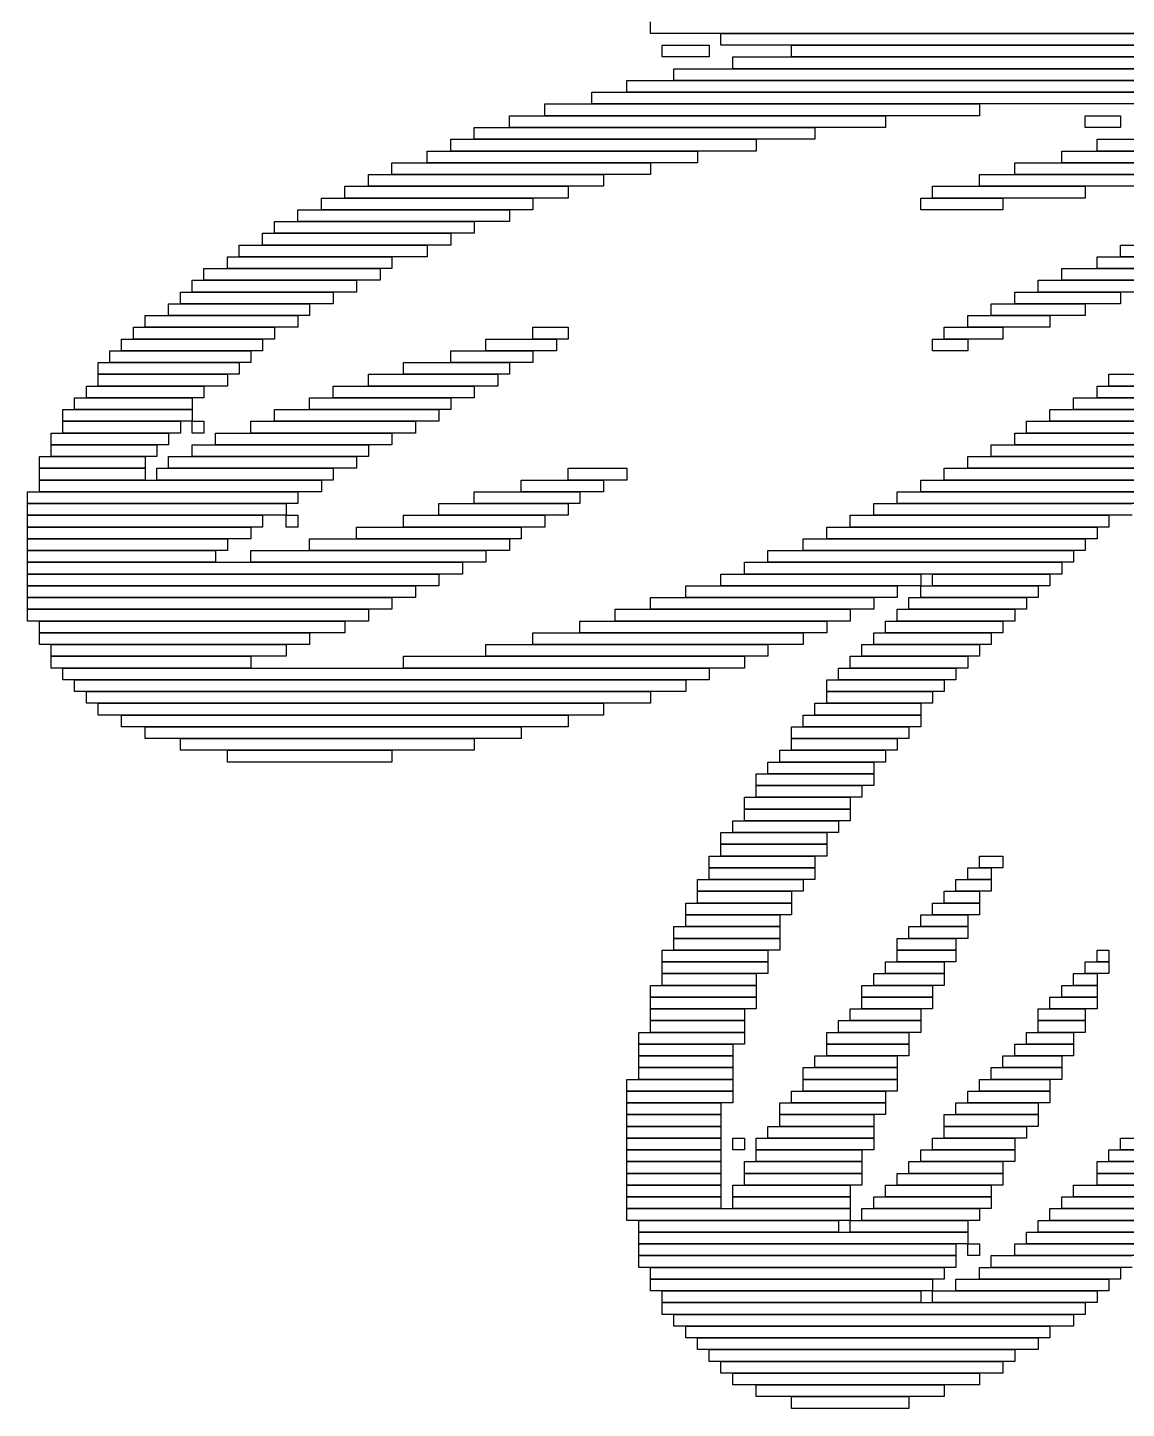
# Model space of a CAD drawing. Extents: x 372 to 652, y 304 to 721.
# Drawn here: x 372 to 465.5, y 474 to 591.5 of the extents above; entities that cross this region are included whole.
import ezdxf

# ---------------------------------------------------------------- set-up
doc = ezdxf.new("R2010")
doc.units = 0

msp = doc.modelspace()

# ---------------------------------------------------------------- linework, layer by layer
for p, q in [((425, 591), (425, 592)), ((575, 591), (425, 591)), ((426, 590), (430, 590)), ((426, 589), (426, 590)), ((430, 590), (430, 589)), ((431, 591), (572, 591)), ((431, 590), (431, 591)), ((572, 590), (431, 590)), ((437, 590), (563, 590)), ((437, 589), (437, 590)), ((430, 589), (426, 589)), ((432, 589), (545, 589)), ((432, 588), (432, 589)), ((563, 589), (437, 589)), ((427, 588), (547, 588)), ((427, 587), (427, 588)), ((545, 588), (432, 588)), ((423, 587), (554, 587)), ((423, 586), (423, 587)), ((547, 587), (427, 587)), ((420, 586), (478, 586)), ((420, 585), (420, 586)), ((554, 586), (423, 586)), ((413, 584), (445, 584)), ((413, 583), (413, 584)), ((416, 585), (453, 585)), ((416, 584), (416, 585)), ((453, 584), (416, 584)), ((478, 585), (420, 585)), ((445, 584), (445, 583)), ((453, 585), (453, 584)), ((462, 584), (465, 584)), ((462, 583), (462, 584)), ((465, 584), (465, 583)), ((410, 583), (439, 583)), ((410, 582), (410, 583)), ((445, 583), (413, 583)), ((439, 583), (439, 582)), ((465, 583), (462, 583)), ((408, 582), (434, 582)), ((408, 581), (408, 582)), ((439, 582), (410, 582)), ((434, 582), (434, 581)), ((463, 582), (631, 582)), ((463, 581), (463, 582)), ((406, 581), (429, 581)), ((406, 580), (406, 581)), ((434, 581), (408, 581)), ((429, 581), (429, 580)), ((460, 581), (543, 581)), ((460, 580), (460, 581)), ((631, 581), (463, 581)), ((403, 580), (425, 580)), ((403, 579), (403, 580)), ((429, 580), (406, 580)), ((425, 580), (425, 579)), ((456, 580), (477, 580)), ((456, 579), (456, 580)), ((543, 580), (460, 580)), ((401, 579), (421, 579)), ((401, 578), (401, 579)), ((425, 579), (403, 579)), ((421, 579), (421, 578)), ((453, 579), (471, 579)), ((453, 578), (453, 579)), ((477, 579), (456, 579)), ((397, 577), (415, 577)), ((397, 576), (397, 577)), ((399, 578), (418, 578)), ((399, 577), (399, 578)), ((418, 577), (399, 577)), ((421, 578), (401, 578)), ((415, 577), (415, 576)), ((418, 578), (418, 577)), ((448, 577), (455, 577)), ((448, 576), (448, 577)), ((449, 578), (462, 578)), ((449, 577), (449, 578)), ((462, 577), (449, 577)), ((471, 578), (453, 578)), ((455, 577), (455, 576)), ((462, 578), (462, 577)), ((395, 576), (413, 576)), ((395, 575), (395, 576)), ((415, 576), (397, 576)), ((413, 576), (413, 575)), ((455, 576), (448, 576)), ((393, 575), (410, 575)), ((393, 574), (393, 575)), ((413, 575), (395, 575)), ((410, 575), (410, 574)), ((392, 574), (408, 574)), ((392, 573), (392, 574)), ((410, 574), (393, 574)), ((408, 574), (408, 573)), ((390, 573), (406, 573)), ((390, 572), (390, 573)), ((408, 573), (392, 573)), ((406, 573), (406, 572)), ((465, 573), (477, 573)), ((465, 572), (465, 573)), ((389, 572), (403, 572)), ((389, 571), (389, 572)), ((406, 572), (390, 572)), ((403, 572), (403, 571)), ((463, 572), (474, 572)), ((463, 571), (463, 572)), ((477, 572), (465, 572)), ((386, 570), (400, 570)), ((386, 569), (386, 570)), ((387, 571), (402, 571)), ((387, 570), (387, 571)), ((402, 570), (387, 570)), ((403, 571), (389, 571)), ((400, 570), (400, 569)), ((402, 571), (402, 570)), ((458, 570), (468, 570)), ((458, 569), (458, 570)), ((460, 571), (471, 571)), ((460, 570), (460, 571)), ((471, 570), (460, 570)), ((474, 571), (463, 571)), ((385, 569), (398, 569)), ((385, 568), (385, 569)), ((400, 569), (386, 569)), ((398, 569), (398, 568)), ((456, 569), (465, 569)), ((456, 568), (456, 569)), ((468, 569), (458, 569)), ((465, 569), (465, 568)), ((384, 568), (396, 568)), ((384, 567), (384, 568)), ((398, 568), (385, 568)), ((396, 568), (396, 567)), ((454, 568), (462, 568)), ((454, 567), (454, 568)), ((465, 568), (456, 568)), ((462, 568), (462, 567)), ((382, 567), (395, 567)), ((382, 566), (382, 567)), ((396, 567), (384, 567)), ((395, 567), (395, 566)), ((452, 567), (459, 567)), ((452, 566), (452, 567)), ((462, 567), (454, 567)), ((459, 567), (459, 566)), ((381, 566), (393, 566)), ((381, 565), (381, 566)), ((395, 566), (382, 566)), ((393, 566), (393, 565)), ((415, 566), (418, 566)), ((415, 565), (415, 566)), ((418, 566), (418, 565)), ((450, 566), (455, 566)), ((450, 565), (450, 566)), ((459, 566), (452, 566)), ((455, 566), (455, 565)), ((379, 564), (391, 564)), ((379, 563), (379, 564)), ((380, 565), (392, 565)), ((380, 564), (380, 565)), ((392, 564), (380, 564)), ((393, 565), (381, 565)), ((391, 564), (391, 563)), ((392, 565), (392, 564)), ((408, 564), (415, 564)), ((408, 563), (408, 564)), ((411, 565), (417, 565)), ((411, 564), (411, 565)), ((417, 564), (411, 564)), ((418, 565), (415, 565)), ((415, 564), (415, 563)), ((417, 565), (417, 564)), ((449, 565), (452, 565)), ((449, 564), (449, 565)), ((452, 564), (449, 564)), ((455, 565), (450, 565)), ((452, 565), (452, 564)), ((378, 563), (390, 563)), ((378, 562), (378, 563)), ((391, 563), (379, 563)), ((390, 563), (390, 562)), ((404, 563), (413, 563)), ((404, 562), (404, 563)), ((415, 563), (408, 563)), ((413, 563), (413, 562)), ((390, 562), (378, 562)), ((378, 562), (389, 562)), ((378, 561), (378, 562)), ((389, 562), (389, 561)), ((401, 562), (412, 562)), ((401, 561), (401, 562)), ((413, 562), (404, 562)), ((412, 562), (412, 561)), ((464, 562), (479, 562)), ((464, 561), (464, 562)), ((377, 561), (387, 561)), ((377, 560), (377, 561)), ((389, 561), (378, 561)), ((387, 561), (387, 560)), ((398, 561), (410, 561)), ((398, 560), (398, 561)), ((412, 561), (401, 561)), ((410, 561), (410, 560)), ((463, 561), (478, 561)), ((463, 560), (463, 561)), ((479, 561), (464, 561)), ((376, 560), (386, 560)), ((376, 559), (376, 560)), ((387, 560), (377, 560)), ((386, 560), (386, 559)), ((396, 560), (408, 560)), ((396, 559), (396, 560)), ((410, 560), (398, 560)), ((408, 560), (408, 559)), ((461, 560), (476, 560)), ((461, 559), (461, 560)), ((478, 560), (463, 560)), ((375, 559), (386, 559)), ((375, 558), (375, 559)), ((386, 559), (376, 559)), ((386, 559), (386, 558)), ((393, 559), (407, 559)), ((393, 558), (393, 559)), ((408, 559), (396, 559)), ((407, 559), (407, 558)), ((459, 559), (475, 559)), ((459, 558), (459, 559)), ((476, 559), (461, 559)), ((374, 557), (384, 557)), ((374, 556), (374, 557)), ((386, 558), (375, 558)), ((375, 558), (385, 558)), ((375, 557), (375, 558)), ((385, 557), (375, 557)), ((384, 557), (384, 556)), ((385, 558), (385, 557)), ((386, 558), (387, 558)), ((386, 557), (386, 558)), ((387, 557), (386, 557)), ((387, 558), (387, 557)), ((388, 557), (403, 557)), ((388, 556), (388, 557)), ((391, 558), (405, 558)), ((391, 557), (391, 558)), ((405, 557), (391, 557)), ((407, 558), (393, 558)), ((403, 557), (403, 556)), ((405, 558), (405, 557)), ((456, 557), (473, 557)), ((456, 556), (456, 557)), ((457, 558), (474, 558)), ((457, 557), (457, 558)), ((474, 557), (457, 557)), ((475, 558), (459, 558)), ((384, 556), (374, 556)), ((374, 556), (383, 556)), ((374, 555), (374, 556)), ((383, 556), (383, 555)), ((386, 556), (401, 556)), ((386, 555), (386, 556)), ((403, 556), (388, 556)), ((401, 556), (401, 555)), ((454, 556), (471, 556)), ((454, 555), (454, 556)), ((473, 556), (456, 556)), ((373, 555), (382, 555)), ((373, 554), (373, 555)), ((383, 555), (374, 555)), ((382, 555), (382, 554)), ((384, 555), (400, 555)), ((384, 554), (384, 555)), ((401, 555), (386, 555)), ((400, 555), (400, 554)), ((452, 555), (470, 555)), ((452, 554), (452, 555)), ((471, 555), (454, 555)), ((382, 554), (373, 554)), ((373, 554), (382, 554)), ((373, 553), (373, 554)), ((382, 554), (382, 553)), ((383, 554), (398, 554)), ((383, 553), (383, 554)), ((400, 554), (384, 554)), ((398, 554), (398, 553)), ((418, 554), (423, 554)), ((418, 553), (418, 554)), ((423, 554), (423, 553)), ((450, 554), (469, 554)), ((450, 553), (450, 554)), ((470, 554), (452, 554)), ((382, 553), (373, 553)), ((373, 553), (397, 553)), ((373, 552), (373, 553)), ((398, 553), (383, 553)), ((397, 553), (397, 552)), ((414, 553), (421, 553)), ((414, 552), (414, 553)), ((423, 553), (418, 553)), ((421, 553), (421, 552)), ((448, 553), (468, 553)), ((448, 552), (448, 553)), ((469, 553), (450, 553)), ((372, 552), (395, 552)), ((372, 551), (372, 552)), ((397, 552), (373, 552)), ((395, 552), (395, 551)), ((410, 552), (419, 552)), ((410, 551), (410, 552)), ((421, 552), (414, 552)), ((419, 552), (419, 551)), ((446, 552), (467, 552)), ((446, 551), (446, 552)), ((468, 552), (448, 552)), ((395, 551), (372, 551)), ((372, 551), (394, 551)), ((372, 550), (372, 551)), ((394, 550), (372, 550)), ((372, 550), (392, 550)), ((372, 549), (372, 550)), ((392, 550), (392, 549)), ((394, 551), (394, 550)), ((394, 550), (395, 550)), ((394, 549), (394, 550)), ((395, 550), (395, 549)), ((404, 550), (416, 550)), ((404, 549), (404, 550)), ((407, 551), (418, 551)), ((407, 550), (407, 551)), ((418, 550), (407, 550)), ((419, 551), (410, 551)), ((416, 550), (416, 549)), ((418, 551), (418, 550)), ((442, 550), (464, 550)), ((442, 549), (442, 550)), ((444, 551), (466, 551)), ((444, 550), (444, 551)), ((466, 550), (444, 550)), ((467, 551), (446, 551)), ((464, 550), (464, 549)), ((392, 549), (372, 549)), ((372, 549), (391, 549)), ((372, 548), (372, 549)), ((391, 549), (391, 548)), ((395, 549), (394, 549)), ((400, 549), (414, 549)), ((400, 548), (400, 549)), ((416, 549), (404, 549)), ((414, 549), (414, 548)), ((440, 549), (463, 549)), ((440, 548), (440, 549)), ((464, 549), (442, 549)), ((463, 549), (463, 548)), ((391, 548), (372, 548)), ((372, 548), (389, 548)), ((372, 547), (372, 548)), ((389, 548), (389, 547)), ((396, 548), (413, 548)), ((396, 547), (396, 548)), ((414, 548), (400, 548)), ((413, 548), (413, 547)), ((438, 548), (462, 548)), ((438, 547), (438, 548)), ((463, 548), (440, 548)), ((462, 548), (462, 547)), ((389, 547), (372, 547)), ((372, 547), (388, 547)), ((372, 546), (372, 547)), ((388, 547), (388, 546)), ((391, 547), (411, 547)), ((391, 546), (391, 547)), ((413, 547), (396, 547)), ((411, 547), (411, 546)), ((435, 547), (461, 547)), ((435, 546), (435, 547)), ((462, 547), (438, 547)), ((461, 547), (461, 546)), ((388, 546), (372, 546)), ((372, 546), (409, 546)), ((372, 545), (372, 546)), ((411, 546), (391, 546)), ((409, 546), (409, 545)), ((433, 546), (460, 546)), ((433, 545), (433, 546)), ((461, 546), (435, 546)), ((460, 546), (460, 545)), ((409, 545), (372, 545)), ((372, 545), (407, 545)), ((372, 544), (372, 545)), ((407, 545), (407, 544)), ((431, 545), (448, 545)), ((431, 544), (431, 545)), ((460, 545), (433, 545)), ((448, 545), (448, 544)), ((449, 545), (459, 545)), ((449, 544), (449, 545)), ((459, 545), (459, 544)), ((407, 544), (372, 544)), ((372, 544), (405, 544)), ((372, 543), (372, 544)), ((405, 543), (372, 543)), ((372, 543), (403, 543)), ((372, 542), (372, 543)), ((403, 543), (403, 542)), ((405, 544), (405, 543)), ((425, 543), (444, 543)), ((425, 542), (425, 543)), ((428, 544), (446, 544)), ((428, 543), (428, 544)), ((446, 543), (428, 543)), ((448, 544), (431, 544)), ((444, 543), (444, 542)), ((446, 544), (446, 543)), ((447, 543), (457, 543)), ((447, 542), (447, 543)), ((448, 544), (458, 544)), ((448, 543), (448, 544)), ((458, 543), (448, 543)), ((459, 544), (449, 544)), ((457, 543), (457, 542)), ((458, 544), (458, 543)), ((403, 542), (372, 542)), ((372, 542), (401, 542)), ((372, 541), (372, 542)), ((401, 542), (401, 541)), ((422, 542), (442, 542)), ((422, 541), (422, 542)), ((444, 542), (425, 542)), ((442, 542), (442, 541)), ((446, 542), (456, 542)), ((446, 541), (446, 542)), ((457, 542), (447, 542)), ((456, 542), (456, 541)), ((401, 541), (372, 541)), ((373, 541), (399, 541)), ((373, 540), (373, 541)), ((399, 541), (399, 540)), ((419, 541), (440, 541)), ((419, 540), (419, 541)), ((442, 541), (422, 541)), ((440, 541), (440, 540)), ((445, 541), (455, 541)), ((445, 540), (445, 541)), ((456, 541), (446, 541)), ((455, 541), (455, 540)), ((399, 540), (373, 540)), ((373, 540), (396, 540)), ((373, 539), (373, 540)), ((396, 540), (396, 539)), ((415, 540), (438, 540)), ((415, 539), (415, 540)), ((440, 540), (419, 540)), ((438, 540), (438, 539)), ((444, 540), (454, 540)), ((444, 539), (444, 540)), ((455, 540), (445, 540)), ((454, 540), (454, 539)), ((396, 539), (373, 539)), ((374, 539), (394, 539)), ((374, 538), (374, 539)), ((394, 539), (394, 538)), ((411, 539), (435, 539)), ((411, 538), (411, 539)), ((438, 539), (415, 539)), ((435, 539), (435, 538)), ((443, 539), (453, 539)), ((443, 538), (443, 539)), ((454, 539), (444, 539)), ((453, 539), (453, 538)), ((394, 538), (374, 538)), ((374, 538), (391, 538)), ((374, 537), (374, 538)), ((391, 537), (374, 537)), ((375, 537), (430, 537)), ((375, 536), (375, 537)), ((391, 538), (391, 537)), ((404, 538), (433, 538)), ((404, 537), (404, 538)), ((433, 537), (404, 537)), ((435, 538), (411, 538)), ((430, 537), (430, 536)), ((433, 538), (433, 537)), ((441, 537), (451, 537)), ((441, 536), (441, 537)), ((442, 538), (452, 538)), ((442, 537), (442, 538)), ((452, 537), (442, 537)), ((453, 538), (443, 538)), ((451, 537), (451, 536)), ((452, 538), (452, 537)), ((430, 536), (375, 536)), ((376, 536), (428, 536)), ((376, 535), (376, 536)), ((428, 536), (428, 535)), ((440, 536), (450, 536)), ((440, 535), (440, 536)), ((451, 536), (441, 536)), ((450, 536), (450, 535)), ((428, 535), (376, 535)), ((377, 535), (425, 535)), ((377, 534), (377, 535)), ((425, 535), (425, 534)), ((450, 535), (440, 535)), ((440, 535), (449, 535)), ((440, 534), (440, 535)), ((449, 535), (449, 534)), ((425, 534), (377, 534)), ((378, 534), (421, 534)), ((378, 533), (378, 534)), ((421, 534), (421, 533)), ((439, 534), (448, 534)), ((439, 533), (439, 534)), ((449, 534), (440, 534)), ((448, 534), (448, 533)), ((421, 533), (378, 533)), ((380, 533), (418, 533)), ((380, 532), (380, 533)), ((418, 533), (418, 532)), ((438, 533), (448, 533)), ((438, 532), (438, 533)), ((448, 533), (439, 533)), ((448, 533), (448, 532)), ((418, 532), (380, 532)), ((382, 532), (414, 532)), ((382, 531), (382, 532)), ((414, 532), (414, 531)), ((437, 532), (447, 532)), ((437, 531), (437, 532)), ((448, 532), (438, 532)), ((447, 532), (447, 531)), ((414, 531), (382, 531)), ((385, 531), (410, 531)), ((385, 530), (385, 531)), ((410, 530), (385, 530)), ((389, 530), (403, 530)), ((389, 529), (389, 530)), ((403, 530), (403, 529)), ((410, 531), (410, 530)), ((436, 530), (445, 530)), ((436, 529), (436, 530)), ((447, 531), (437, 531)), ((437, 531), (446, 531)), ((437, 530), (437, 531)), ((446, 530), (437, 530)), ((445, 530), (445, 529)), ((446, 531), (446, 530)), ((403, 529), (389, 529)), ((435, 529), (444, 529)), ((435, 528), (435, 529)), ((445, 529), (436, 529)), ((444, 529), (444, 528)), ((434, 528), (444, 528)), ((434, 527), (434, 528)), ((444, 528), (435, 528)), ((444, 528), (444, 527)), ((444, 527), (434, 527)), ((434, 527), (443, 527)), ((434, 526), (434, 527)), ((443, 527), (443, 526)), ((433, 526), (442, 526)), ((433, 525), (433, 526)), ((443, 526), (434, 526)), ((442, 526), (442, 525)), ((442, 525), (433, 525)), ((433, 525), (442, 525)), ((433, 524), (433, 525)), ((442, 525), (442, 524)), ((431, 523), (440, 523)), ((431, 522), (431, 523)), ((432, 524), (441, 524)), ((432, 523), (432, 524)), ((441, 523), (432, 523)), ((442, 524), (433, 524)), ((440, 523), (440, 522)), ((441, 524), (441, 523)), ((440, 522), (431, 522)), ((431, 522), (440, 522)), ((431, 521), (431, 522)), ((440, 522), (440, 521)), ((430, 521), (439, 521)), ((430, 520), (430, 521)), ((440, 521), (431, 521)), ((439, 521), (439, 520)), ((453, 521), (455, 521)), ((453, 520), (453, 521)), ((455, 521), (455, 520)), ((439, 520), (430, 520)), ((430, 520), (439, 520)), ((430, 519), (430, 520)), ((439, 520), (439, 519)), ((452, 520), (454, 520)), ((452, 519), (452, 520)), ((455, 520), (453, 520)), ((454, 520), (454, 519)), ((429, 519), (438, 519)), ((429, 518), (429, 519)), ((439, 519), (430, 519)), ((438, 519), (438, 518)), ((451, 519), (454, 519)), ((451, 518), (451, 519)), ((454, 519), (452, 519)), ((454, 519), (454, 518)), ((428, 517), (437, 517)), ((428, 516), (428, 517)), ((438, 518), (429, 518)), ((429, 518), (437, 518)), ((429, 517), (429, 518)), ((437, 517), (429, 517)), ((437, 518), (437, 517)), ((437, 517), (437, 516)), ((449, 517), (453, 517)), ((449, 516), (449, 517)), ((450, 518), (453, 518)), ((450, 517), (450, 518)), ((453, 517), (450, 517)), ((454, 518), (451, 518)), ((453, 518), (453, 517)), ((453, 517), (453, 516)), ((437, 516), (428, 516)), ((428, 516), (436, 516)), ((428, 515), (428, 516)), ((436, 516), (436, 515)), ((448, 516), (452, 516)), ((448, 515), (448, 516)), ((453, 516), (449, 516)), ((452, 516), (452, 515)), ((427, 515), (436, 515)), ((427, 514), (427, 515)), ((436, 515), (428, 515)), ((436, 515), (436, 514)), ((447, 515), (452, 515)), ((447, 514), (447, 515)), ((452, 515), (448, 515)), ((452, 515), (452, 514)), ((436, 514), (427, 514)), ((427, 514), (436, 514)), ((427, 513), (427, 514)), ((436, 514), (436, 513)), ((446, 514), (451, 514)), ((446, 513), (446, 514)), ((452, 514), (447, 514)), ((451, 514), (451, 513)), ((426, 513), (435, 513)), ((426, 512), (426, 513)), ((436, 513), (427, 513)), ((435, 513), (435, 512)), ((451, 513), (446, 513)), ((446, 513), (451, 513)), ((446, 512), (446, 513)), ((451, 513), (451, 512)), ((463, 513), (464, 513)), ((463, 512), (463, 513)), ((464, 513), (464, 512)), ((435, 512), (426, 512)), ((426, 512), (435, 512)), ((426, 511), (426, 512)), ((435, 512), (435, 511)), ((445, 512), (450, 512)), ((445, 511), (445, 512)), ((451, 512), (446, 512)), ((450, 512), (450, 511)), ((462, 512), (464, 512)), ((462, 511), (462, 512)), ((464, 512), (463, 512)), ((464, 512), (464, 511)), ((425, 510), (434, 510)), ((425, 509), (425, 510)), ((435, 511), (426, 511)), ((426, 511), (434, 511)), ((426, 510), (426, 511)), ((434, 510), (426, 510)), ((434, 511), (434, 510)), ((434, 510), (434, 509)), ((443, 510), (449, 510)), ((443, 509), (443, 510)), ((444, 511), (450, 511)), ((444, 510), (444, 511)), ((450, 510), (444, 510)), ((450, 511), (445, 511)), ((449, 510), (449, 509)), ((450, 511), (450, 510)), ((460, 510), (463, 510)), ((460, 509), (460, 510)), ((461, 511), (463, 511)), ((461, 510), (461, 511)), ((463, 510), (461, 510)), ((464, 511), (462, 511)), ((463, 511), (463, 510)), ((463, 510), (463, 509)), ((434, 509), (425, 509)), ((425, 509), (434, 509)), ((425, 508), (425, 509)), ((434, 509), (434, 508)), ((449, 509), (443, 509)), ((443, 509), (449, 509)), ((443, 508), (443, 509)), ((449, 509), (449, 508)), ((459, 509), (463, 509)), ((459, 508), (459, 509)), ((463, 509), (460, 509)), ((463, 509), (463, 508)), ((434, 508), (425, 508)), ((425, 508), (433, 508)), ((425, 507), (425, 508)), ((433, 508), (433, 507)), ((442, 508), (448, 508)), ((442, 507), (442, 508)), ((449, 508), (443, 508)), ((448, 508), (448, 507)), ((458, 508), (462, 508)), ((458, 507), (458, 508)), ((463, 508), (459, 508)), ((462, 508), (462, 507)), ((433, 507), (425, 507)), ((425, 507), (433, 507)), ((425, 506), (425, 507)), ((433, 507), (433, 506)), ((441, 507), (448, 507)), ((441, 506), (441, 507)), ((448, 507), (442, 507)), ((448, 507), (448, 506)), ((462, 507), (458, 507)), ((458, 507), (462, 507)), ((458, 506), (458, 507)), ((462, 507), (462, 506)), ((424, 506), (433, 506)), ((424, 505), (424, 506)), ((433, 506), (425, 506)), ((433, 506), (433, 505)), ((440, 506), (447, 506)), ((440, 505), (440, 506)), ((448, 506), (441, 506)), ((447, 506), (447, 505)), ((457, 506), (461, 506)), ((457, 505), (457, 506)), ((462, 506), (458, 506)), ((461, 506), (461, 505)), ((433, 505), (424, 505)), ((424, 505), (432, 505)), ((424, 504), (424, 505)), ((432, 505), (432, 504)), ((447, 505), (440, 505)), ((440, 505), (447, 505)), ((440, 504), (440, 505)), ((447, 505), (447, 504)), ((456, 505), (461, 505)), ((456, 504), (456, 505)), ((461, 505), (457, 505)), ((461, 505), (461, 504)), ((432, 504), (424, 504)), ((424, 504), (432, 504)), ((424, 503), (424, 504)), ((432, 503), (424, 503)), ((424, 503), (432, 503)), ((424, 502), (424, 503)), ((432, 504), (432, 503)), ((432, 503), (432, 502)), ((438, 503), (446, 503)), ((438, 502), (438, 503)), ((439, 504), (446, 504)), ((439, 503), (439, 504)), ((446, 503), (439, 503)), ((447, 504), (440, 504)), ((446, 504), (446, 503)), ((446, 503), (446, 502)), ((454, 503), (460, 503)), ((454, 502), (454, 503)), ((455, 504), (460, 504)), ((455, 503), (455, 504)), ((460, 503), (455, 503)), ((461, 504), (456, 504)), ((460, 504), (460, 503)), ((460, 503), (460, 502)), ((423, 502), (432, 502)), ((423, 501), (423, 502)), ((432, 502), (424, 502)), ((432, 502), (432, 501)), ((446, 502), (438, 502)), ((438, 502), (446, 502)), ((438, 501), (438, 502)), ((446, 502), (446, 501)), ((453, 502), (459, 502)), ((453, 501), (453, 502)), ((460, 502), (454, 502)), ((459, 502), (459, 501)), ((432, 501), (423, 501)), ((423, 501), (432, 501)), ((423, 500), (423, 501)), ((432, 501), (432, 500)), ((437, 501), (445, 501)), ((437, 500), (437, 501)), ((446, 501), (438, 501)), ((445, 501), (445, 500)), ((452, 501), (459, 501)), ((452, 500), (452, 501)), ((459, 501), (453, 501)), ((459, 501), (459, 500)), ((432, 500), (423, 500)), ((423, 500), (431, 500)), ((423, 499), (423, 500)), ((431, 500), (431, 499)), ((436, 500), (445, 500)), ((436, 499), (436, 500)), ((445, 500), (437, 500)), ((445, 500), (445, 499)), ((451, 500), (458, 500)), ((451, 499), (451, 500)), ((459, 500), (452, 500)), ((458, 500), (458, 499)), ((431, 499), (423, 499)), ((423, 499), (431, 499)), ((423, 498), (423, 499)), ((431, 499), (431, 498)), ((445, 499), (436, 499)), ((436, 499), (444, 499)), ((436, 498), (436, 499)), ((444, 499), (444, 498)), ((450, 499), (458, 499)), ((450, 498), (450, 499)), ((458, 499), (451, 499)), ((458, 499), (458, 498)), ((431, 498), (423, 498)), ((423, 498), (431, 498)), ((423, 497), (423, 498)), ((431, 498), (431, 497)), ((435, 498), (444, 498)), ((435, 497), (435, 498)), ((444, 498), (436, 498)), ((444, 498), (444, 497)), ((458, 498), (450, 498)), ((450, 498), (457, 498)), ((450, 497), (450, 498)), ((457, 498), (457, 497)), ((431, 497), (423, 497)), ((423, 497), (431, 497)), ((423, 496), (423, 497)), ((431, 496), (423, 496)), ((423, 496), (431, 496)), ((423, 495), (423, 496)), ((431, 497), (431, 496)), ((431, 496), (431, 495)), ((432, 497), (433, 497)), ((432, 496), (432, 497)), ((433, 496), (432, 496)), ((433, 497), (433, 496)), ((434, 497), (444, 497)), ((434, 496), (434, 497)), ((444, 496), (434, 496)), ((434, 496), (443, 496)), ((434, 495), (434, 496)), ((444, 497), (435, 497)), ((443, 496), (443, 495)), ((444, 497), (444, 496)), ((448, 496), (456, 496)), ((448, 495), (448, 496)), ((449, 497), (456, 497)), ((449, 496), (449, 497)), ((456, 496), (449, 496)), ((457, 497), (450, 497)), ((456, 497), (456, 496)), ((456, 496), (456, 495)), ((464, 496), (474, 496)), ((464, 495), (464, 496)), ((465, 497), (475, 497)), ((465, 496), (465, 497)), ((475, 496), (465, 496)), ((431, 495), (423, 495)), ((423, 495), (431, 495)), ((423, 494), (423, 495)), ((431, 495), (431, 494)), ((433, 495), (443, 495)), ((433, 494), (433, 495)), ((443, 495), (434, 495)), ((443, 495), (443, 494)), ((447, 495), (455, 495)), ((447, 494), (447, 495)), ((456, 495), (448, 495)), ((455, 495), (455, 494)), ((463, 495), (474, 495)), ((463, 494), (463, 495)), ((474, 495), (464, 495)), ((431, 494), (423, 494)), ((423, 494), (431, 494)), ((423, 493), (423, 494)), ((431, 494), (431, 493)), ((443, 494), (433, 494)), ((433, 494), (443, 494)), ((433, 493), (433, 494)), ((443, 494), (443, 493)), ((446, 494), (455, 494)), ((446, 493), (446, 494)), ((455, 494), (447, 494)), ((455, 494), (455, 493)), ((474, 494), (463, 494)), ((463, 494), (473, 494)), ((463, 493), (463, 494)), ((431, 493), (423, 493)), ((423, 493), (431, 493)), ((423, 492), (423, 493)), ((431, 493), (431, 492)), ((432, 493), (442, 493)), ((432, 492), (432, 493)), ((443, 493), (433, 493)), ((442, 493), (442, 492)), ((445, 493), (454, 493)), ((445, 492), (445, 493)), ((455, 493), (446, 493)), ((454, 493), (454, 492)), ((461, 493), (472, 493)), ((461, 492), (461, 493)), ((473, 493), (463, 493)), ((431, 492), (423, 492)), ((423, 492), (431, 492)), ((423, 491), (423, 492)), ((431, 492), (431, 491)), ((442, 492), (432, 492)), ((432, 492), (442, 492)), ((432, 491), (432, 492)), ((442, 492), (442, 491)), ((444, 492), (454, 492)), ((444, 491), (444, 492)), ((454, 492), (445, 492)), ((454, 492), (454, 491)), ((460, 492), (471, 492)), ((460, 491), (460, 492)), ((472, 492), (461, 492)), ((431, 491), (423, 491)), ((423, 491), (442, 491)), ((423, 490), (423, 491)), ((442, 490), (423, 490)), ((424, 490), (441, 490)), ((424, 489), (424, 490)), ((442, 491), (432, 491)), ((441, 490), (441, 489)), ((442, 491), (442, 490)), ((442, 490), (452, 490)), ((442, 489), (442, 490)), ((443, 491), (453, 491)), ((443, 490), (443, 491)), ((453, 490), (443, 490)), ((454, 491), (444, 491)), ((452, 490), (452, 489)), ((453, 491), (453, 490)), ((458, 490), (469, 490)), ((458, 489), (458, 490)), ((459, 491), (470, 491)), ((459, 490), (459, 491)), ((470, 490), (459, 490)), ((471, 491), (460, 491)), ((441, 489), (424, 489)), ((424, 489), (452, 489)), ((424, 488), (424, 489)), ((452, 489), (442, 489)), ((452, 489), (452, 488)), ((457, 489), (468, 489)), ((457, 488), (457, 489)), ((469, 489), (458, 489)), ((452, 488), (424, 488)), ((424, 488), (451, 488)), ((424, 487), (424, 488)), ((451, 488), (451, 487)), ((452, 488), (453, 488)), ((452, 487), (452, 488)), ((453, 488), (453, 487)), ((456, 488), (467, 488)), ((456, 487), (456, 488)), ((468, 488), (457, 488)), ((451, 487), (424, 487)), ((424, 487), (451, 487)), ((424, 486), (424, 487)), ((451, 487), (451, 486)), ((453, 487), (452, 487)), ((454, 487), (466, 487)), ((454, 486), (454, 487)), ((467, 487), (456, 487)), ((451, 486), (424, 486)), ((425, 486), (450, 486)), ((425, 485), (425, 486)), ((450, 486), (450, 485)), ((453, 486), (465, 486)), ((453, 485), (453, 486)), ((466, 486), (454, 486)), ((465, 486), (465, 485)), ((450, 485), (425, 485)), ((425, 485), (449, 485)), ((425, 484), (425, 485)), ((449, 485), (449, 484)), ((451, 485), (464, 485)), ((451, 484), (451, 485)), ((465, 485), (453, 485)), ((464, 485), (464, 484)), ((449, 484), (425, 484)), ((426, 484), (448, 484)), ((426, 483), (426, 484)), ((448, 483), (426, 483)), ((426, 483), (462, 483)), ((426, 482), (426, 483)), ((448, 484), (448, 483)), ((449, 484), (463, 484)), ((449, 483), (449, 484)), ((463, 483), (449, 483)), ((464, 484), (451, 484)), ((462, 483), (462, 482)), ((463, 484), (463, 483)), ((462, 482), (426, 482)), ((427, 482), (461, 482)), ((427, 481), (427, 482)), ((461, 482), (461, 481)), ((461, 481), (427, 481)), ((428, 481), (459, 481)), ((428, 480), (428, 481)), ((459, 481), (459, 480)), ((459, 480), (428, 480)), ((429, 480), (458, 480)), ((429, 479), (429, 480)), ((458, 480), (458, 479)), ((458, 479), (429, 479)), ((430, 479), (456, 479)), ((430, 478), (430, 479)), ((456, 479), (456, 478)), ((456, 478), (430, 478)), ((431, 478), (455, 478)), ((431, 477), (431, 478)), ((455, 478), (455, 477)), ((455, 477), (431, 477)), ((432, 477), (453, 477)), ((432, 476), (432, 477)), ((453, 476), (432, 476)), ((434, 476), (450, 476)), ((434, 475), (434, 476)), ((450, 476), (450, 475)), ((453, 477), (453, 476)), ((450, 475), (434, 475)), ((437, 475), (447, 475)), ((437, 474), (437, 475)), ((447, 475), (447, 474)), ((447, 474), (437, 474))]:
    msp.add_line(p, q)

doc.saveas('drawing.dxf')
